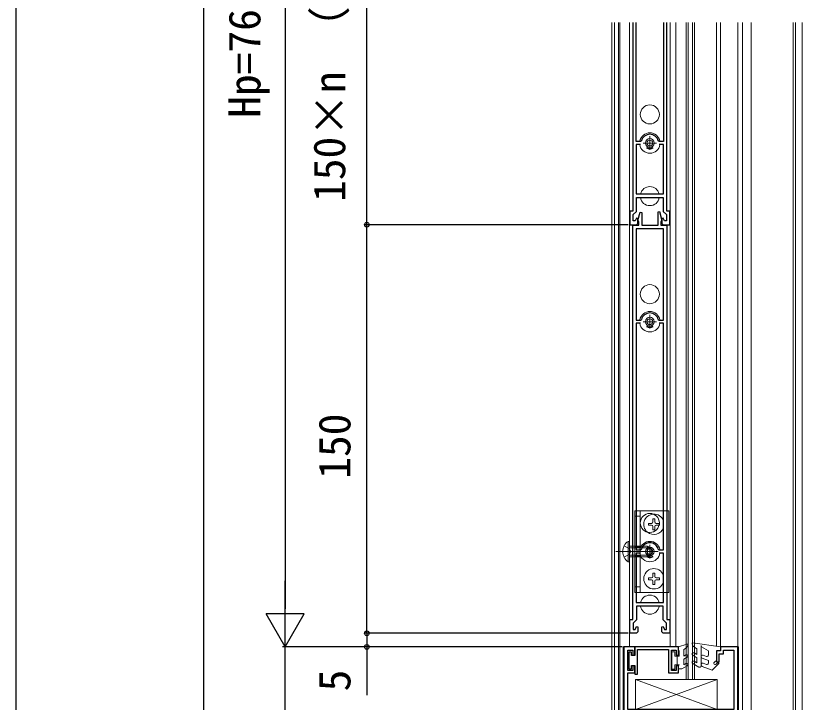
# Model space of a CAD drawing. Units: millimetres, scale not verified. Extents: x -700 to 700, y -1044 to 1037.
# Drawn here: x -700 to -411, y 126.4 to 378.5 of the extents above; entities that cross this region are included whole.
import ezdxf
from ezdxf.enums import TextEntityAlignment as Align

# ---------------------------------------------------------------- set-up
doc = ezdxf.new("R2010")
doc.units = ezdxf.units.MM
doc.header["$LTSCALE"] = 6
for name, color, linetype in [('0-2_YKK_11', 7, 'Continuous'), ('0-7_YKK_D', 6, 'Continuous'), ('0-8_YKK_ZWAK', 7, 'Continuous')]:
    doc.layers.add(name, color=color, linetype=linetype)
doc.layers.add('0-4_YKK_12', color=2, linetype='Continuous', lineweight=18)
doc.layers.add('0-5_YKK_13', color=4, linetype='Continuous', lineweight=18)
doc.styles.add('ＭＳ ゴシック', font='')
doc.styles.get('ＭＳ ゴシック').set_extended_font_data('MS Gothic')

msp = doc.modelspace()

# ---------------------------------------------------------------- linework, layer by layer
at = {"layer": '0-2_YKK_11'}
msp.add_line((-463, 301.523), (-460.7, 301.523), dxfattribs=at)
for points in [[(-473.3, 375.958), (-473.3, 306.723), (-474.3, 306.723), (-474.3, 301.723), (-471.9, 301.723), (-471.4, 302.223), (-471.4, 304.059), (-471.858, 304.171), (-472.4, 303.123), (-473.1, 303.123), (-473.1, 305.423), (-471.9, 306.623), (-471.9, 311.723), (-462.1, 311.723), (-462.1, 306.623), (-460.9, 305.423), (-460.9, 303.123), (-461.6, 303.123), (-462.141, 304.171), (-462.6, 304.059), (-462.6, 302.223), (-462.1, 301.723), (-459.7, 301.723), (-459.7, 306.723), (-460.7, 306.723), (-460.7, 375.958)], [(-470.092, 332.546), (-470.382, 332.323), (-472, 332.323), (-472, 375.958)], [(-462, 375.958), (-462, 332.323), (-463.617, 332.323), (-463.907, 332.546)], [(-470.382, 331.124), (-472, 331.124), (-472, 313.023), (-462, 313.023), (-462, 331.124), (-463.617, 331.124)], [(-460.7, 301.523), (-460.7, 156.723), (-459.7, 156.723), (-459.7, 151.723), (-462.1, 151.723), (-462.6, 152.223), (-462.6, 154.059), (-462.141, 154.171), (-461.6, 153.123), (-460.9, 153.123), (-460.9, 155.423), (-462.1, 156.623), (-462.1, 161.723), (-471.9, 161.723), (-471.9, 156.623), (-473.1, 155.423), (-473.1, 153.123), (-472.4, 153.123), (-471.858, 154.171), (-471.4, 154.059), (-471.4, 152.223), (-471.9, 151.723), (-474.3, 151.723), (-474.3, 156.723), (-473.3, 156.723), (-473.3, 301.523), (-471, 301.523), (-471, 302.823), (-471.2, 303.023), (-471.393, 303.275), (-470.58, 306.338), (-470, 306.262), (-470, 301.523), (-464, 301.523), (-464, 306.487), (-463.477, 306.555), (-462.606, 303.275), (-462.8, 303.023), (-463, 302.823), (-463, 301.523)], [(-462, 266.723), (-462, 300.223), (-472, 300.223), (-472, 266.723), (-470.382, 266.723), (-470.092, 266.946)], [(-463.907, 266.946), (-463.617, 266.723), (-462, 266.723)], [(-470.382, 265.524), (-472, 265.524), (-472, 182.323), (-470.382, 182.323), (-470.092, 182.546)], [(-463.907, 182.546), (-463.617, 182.323), (-462, 182.323), (-462, 265.524), (-463.617, 265.524)], [(-470.382, 181.124), (-472, 181.124), (-472, 163.023), (-462, 163.023), (-462, 181.124), (-463.617, 181.124)], [(-457.8, 123.722), (-467.8, 123.722), (-475.1, 123.722), (-475.1, 137.222), (-472.5, 137.222), (-472.5, 139.722), (-473.3, 139.722), (-473.3, 138.022), (-475.1, 138.022), (-475.1, 145.522), (-473.3, 145.522), (-473.3, 143.722), (-472.5, 143.722), (-472.5, 146.722), (-476.5, 146.722), (-476.5, 28.722), (-478, 28.722), (-478, 27.722)], [(-434.7, 55.854), (-434.7, 146.722), (-441, 146.722), (-441, 145.222), (-442.5, 145.222), (-442.5, 141.222), (-441.5, 141.222), (-441.5, 144.222), (-440, 144.222), (-440, 145.522), (-436.1, 145.522), (-436.1, 123.722), (-458.1, 123.722), (-458.1, 122.522)]]:
    msp.add_lwpolyline(points, dxfattribs=at)
msp.add_lwpolyline([(-456.5, 146.722), (-472.5, 146.722), (-472.5, 143.522), (-473.7, 143.522), (-473.7, 144.822), (-474.7, 144.822), (-474.7, 138.622), (-473.7, 138.622), (-473.7, 139.922), (-472.5, 139.922), (-472.5, 136.722), (-471.5, 136.722), (-471.5, 145.722), (-460.1, 145.722), (-460.1, 137.222), (-456.5, 137.222), (-456.5, 139.722), (-457.3, 139.722), (-457.3, 138.022), (-459.1, 138.022), (-459.1, 145.522), (-457.3, 145.522), (-457.3, 143.722), (-456.5, 143.722)], close=True, dxfattribs=at)
for centre in [(-467, 331.723), (-467, 266.123), (-467, 181.723)]:
    msp.add_arc(centre, 3.2, 14.9005, 165.0995, dxfattribs=at)
at = {"layer": '0-4_YKK_12'}
for p, q in [((-480.994, 375.958), (-480.998, 3.724)), ((-479.997, 375.958), (-480, -2.276)), ((-478.497, 375.958), (-478.5, 6.724)), ((-477.997, 375.958), (-478, 26.723)), ((-474.499, 375.958), (-474.499, 146.723)), ((-459.499, 375.958), (-459.499, 146.723)), ((-457.499, 375.958), (-457.499, 146.723)), ((-453.647, 375.958), (-453.65, 134.722)), ((-452.947, 375.958), (-452.95, 134.722)), ((-451.347, 375.958), (-451.35, 134.722)), ((-450.647, 375.958), (-450.65, 134.722)), ((-442.498, 375.958), (-442.502, 146.976)), ((-440.998, 375.958), (-441.002, 146.723)), ((-434.697, 375.958), (-434.7, 146.723)), ((-432.997, 375.958), (-433, 40.023)), ((-429.8, 97.723), (-429.797, 375.958)), ((-414.301, 97.723), (-414.297, 375.958)), ((-413.498, 97.723), (-413.494, 375.958)), ((-411, 97.723), (-410.997, 375.958)), ((-467, 334.223), (-467, 329.223)), ((-469.5, 331.723), (-464.5, 331.723)), ((-469.5, 266.123), (-464.5, 266.123)), ((-467, 268.623), (-467, 263.623)), ((-467, 184.223), (-467, 179.223)), ((-469.5, 181.723), (-464.5, 181.723)), ((-476.793, 146.723), (-476.786, 28.723)), ((-476.793, 146.723), (-472.499, 146.723)), ((-474.499, 146.723), (-459.499, 146.723)), ((-459.499, 146.723), (-457.499, 146.723)), ((-441.002, 146.723), (-434.4, 146.723)), ((-453.65, 134.722), (-448.65, 134.722))]:
    msp.add_line(p, q, dxfattribs=at)
msp.add_lwpolyline([(-434.4, 146.723), (-434.4, 55.423), (-434.2, 55.023)], dxfattribs=at)
for centre in [(-466.999, 342.223), (-466.999, 276.223), (-466.999, 192.223)]:
    msp.add_circle(centre, 3.5, dxfattribs=at)
for centre, radius, start, end in [((-467, 331.723), 2.25, 237.64791, 302.35209), ((-466.999, 312.223), 3.5, 13.21298, 166.78702), ((-466.999, 312.223), 3.5, 188.21321, 351.78679), ((-467, 266.123), 2.25, 237.64791, 302.35209), ((-467, 181.723), 2.25, 237.64791, 302.35209), ((-466.999, 162.223), 3.5, 13.21298, 166.78702), ((-466.999, 162.223), 3.5, 188.21321, 351.78679)]:
    msp.add_arc(centre, radius, start, end, dxfattribs=at)
at = {"layer": '0-5_YKK_13'}
for p, q in [((-472.499, 166.723), (-472.499, 196.723)), ((-472.499, 196.723), (-459.999, 196.723)), ((-470.499, 166.723), (-470.499, 196.723)), ((-459.999, 166.723), (-459.999, 196.723)), ((-472.499, 194.723), (-470.499, 194.723)), ((-465.849, 193.773), (-465.849, 192.573)), ((-465.849, 193.773), (-465.149, 193.773)), ((-465.149, 193.773), (-465.149, 192.573)), ((-467.549, 192.073), (-466.349, 192.073)), ((-467.549, 192.073), (-467.549, 191.373)), ((-467.549, 191.373), (-466.349, 191.373)), ((-465.849, 190.873), (-465.849, 189.673)), ((-465.149, 190.873), (-465.149, 189.673)), ((-464.649, 192.073), (-463.449, 192.073)), ((-464.649, 191.373), (-463.449, 191.373)), ((-463.449, 192.073), (-463.449, 191.373)), ((-465.849, 189.673), (-465.149, 189.673)), ((-475.008, 185.473), (-474.499, 185.473)), ((-474.499, 185.473), (-474.499, 177.973)), ((-474.499, 183.069), (-466.591, 183.069)), ((-472.499, 183.723), (-470.499, 183.723)), ((-472.499, 183.423), (-470.499, 183.423)), ((-466.499, 183.023), (-467.899, 183.723)), ((-466.499, 183.023), (-466.499, 180.423)), ((-479.499, 181.723), (-463.999, 181.723)), ((-474.499, 180.378), (-466.591, 180.378)), ((-474.499, 179.723), (-467.899, 179.723)), ((-472.499, 180.023), (-470.499, 180.023)), ((-472.499, 179.723), (-470.499, 179.723)), ((-466.499, 180.423), (-467.899, 179.723)), ((-465.849, 173.773), (-465.149, 173.773)), ((-465.849, 173.773), (-465.849, 172.573)), ((-465.149, 173.773), (-465.149, 172.573)), ((-467.549, 172.073), (-467.549, 171.373)), ((-467.549, 172.073), (-466.349, 172.073)), ((-467.549, 171.373), (-466.349, 171.373)), ((-465.849, 170.873), (-465.849, 169.673)), ((-465.149, 170.873), (-465.149, 169.673)), ((-464.649, 172.073), (-463.449, 172.073)), ((-464.649, 171.373), (-463.449, 171.373)), ((-463.449, 172.073), (-463.449, 171.373)), ((-472.499, 168.723), (-470.499, 168.723)), ((-465.849, 169.673), (-465.149, 169.673)), ((-472.499, 166.723), (-459.999, 166.723)), ((-456.5, 146.722), (-453.391, 147.708)), ((-441, 146.722), (-451.156, 148.219)), ((-458.9, 144.922), (-458.9, 138.522)), ((-457.8, 144.922), (-458.9, 144.922)), ((-457.8, 144.922), (-457.8, 143.322)), ((-456.5, 146.722), (-456.5, 145.722)), ((-456.5, 145.722), (-456.2, 145.203)), ((-456.2, 145.203), (-456.2, 143.322)), ((-454.5, 145.722), (-453.531, 146.422)), ((-454.5, 145.722), (-454.5, 143.322)), ((-453.04, 147.272), (-453.531, 146.422)), ((-449.7, 146.022), (-449.7, 143.877)), ((-448.2, 139.722), (-448.2, 147.278)), ((-448.2, 147.278), (-448.042, 146.69)), ((-448.042, 146.69), (-445.5, 145.222)), ((-445.5, 145.222), (-445.5, 143.713)), ((-442.5, 141.722), (-442.5, 145.222)), ((-442.5, 145.222), (-441.701, 145.222)), ((-441, 145.922), (-441, 146.722)), ((-457.8, 143.322), (-456.2, 143.322)), ((-457, 143.322), (-457, 140.122)), ((-454.5, 143.322), (-453.75, 143.755)), ((-453.25, 142.889), (-454.5, 142.168)), ((-454.5, 142.168), (-454.5, 140.181)), ((-449.7, 142.722), (-451.25, 143.617)), ((-450.75, 144.483), (-449.7, 143.877)), ((-449.7, 142.722), (-449.7, 140.877)), ((-447.805, 142.561), (-445.5, 141.722)), ((-447.395, 143.689), (-446.171, 143.244)), ((-445.5, 141.722), (-445.5, 140.728)), ((-442.5, 141.722), (-443.3, 141.122)), ((-457.8, 140.122), (-456.2, 140.122)), ((-457.8, 140.122), (-457.8, 138.522)), ((-456.5, 139.603), (-456.2, 140.122)), ((-456.5, 139.603), (-456.5, 138.622)), ((-453.25, 139.748), (-455.2, 138.622)), ((-454.5, 140.181), (-453.75, 140.614)), ((-448.95, 139.289), (-451.25, 140.617)), ((-450.75, 141.483), (-449.7, 140.877)), ((-447.805, 139.576), (-444.086, 138.222)), ((-447.395, 140.704), (-446.171, 140.258)), ((-441.774, 140.535), (-444.086, 138.222)), ((-442.646, 140.369), (-442.127, 140.888)), ((-458.9, 138.522), (-457.8, 138.522)), ((-456.5, 138.622), (-455.2, 138.622)), ((-442.3, 134.722), (-472.3, 134.722)), ((-472.3, 134.722), (-472.3, 123.722)), ((-442.3, 134.722), (-472.3, 123.722)), ((-472.3, 134.722), (-442.3, 123.722)), ((-442.3, 123.722), (-442.3, 134.722))]:
    msp.add_line(p, q, dxfattribs=at)
for points in [[(-475.008, 185.473), (-475.008, 177.973), (-474.499, 177.973)], [(-476.508, 183.773), (-474.653, 182.868), (-474.044, 181.723)], [(-474.499, 183.723), (-467.899, 183.723), (-467.899, 179.723)], [(-476.508, 179.673), (-474.653, 180.578), (-474.044, 181.723)], [(-451.46, 147.772), (-451.027, 147.022), (-449.7, 146.022)]]:
    msp.add_lwpolyline(points, dxfattribs=at)
for centre, radius in [((-467, 331.723), 1.616), ((-467, 331.723), 1.07), ((-467, 266.123), 1.616), ((-467, 266.123), 1.07), ((-467, 181.723), 1.616), ((-467, 181.723), 1.07)]:
    msp.add_circle(centre, radius, dxfattribs=at)
for centre, radius, start, end in [((-467, 331.723), 3.75, 10.75832, 169.24168), ((-467, 331.723), 3.75, 189.2069, 350.7931), ((-467, 331.723), 2, 234.90037, 305.09963), ((-467, 266.123), 3.75, 10.75832, 169.24168), ((-467, 266.123), 3.75, 189.2069, 350.7931), ((-467, 266.123), 2, 234.90037, 305.09963), ((-465.499, 191.723), 3.75, 93.16111, 230.15278), ((-465.499, 191.723), 3.75, 21.05239, 93.16111), ((-466.349, 192.573), 0.5, 270, 0), ((-466.349, 190.873), 0.5, 0, 90), ((-464.649, 192.573), 0.5, 180, 270), ((-464.649, 190.873), 0.5, 90, 180), ((-465.499, 191.723), 3.75, 230.15278, 338.94761), ((-472.472, 181.723), 4.527, 124.06665, 235.93323), ((-467, 181.723), 3.75, 10.75832, 169.24168), ((-467, 181.723), 3.75, 189.2069, 350.7931), ((-467, 181.723), 2, 234.90037, 305.09963), ((-465.499, 171.723), 3.75, 21.05239, 338.94761), ((-466.349, 172.573), 0.5, 270, 0), ((-466.349, 170.873), 0.5, 0, 90), ((-464.649, 172.573), 0.5, 180, 270), ((-464.649, 170.873), 0.5, 90, 180), ((-453.3, 147.422), 0.3, 329.99576, 107.58989), ((-451.2, 147.922), 0.3, 81.61724, 210.00222), ((-451, 144.05), 0.5, 59.99973, 239.99866), ((-441.701, 145.922), 0.7, 270, 0.00874), ((-453.5, 143.322), 0.5, 299.99999, 119.99999), ((-447.6, 143.125), 0.6, 70.00009, 250.00046), ((-446, 143.713), 0.5, 250.00166, 0.0035), ((-453.5, 140.181), 0.5, 299.99999, 119.99999), ((-451, 141.05), 0.5, 60.0006, 240.00018), ((-448.7, 139.722), 0.5, 240.0003, 0), ((-447.6, 140.14), 0.6, 69.99959, 249.99859), ((-446, 140.728), 0.5, 250.00166, 0.00699), ((-443, 140.722), 0.5, 126.8727, 314.99753), ((-441.95, 140.712), 0.25, 314.98022, 135.01484)]:
    msp.add_arc(centre, radius, start, end, dxfattribs=at)
at = {"layer": '0-7_YKK_D'}
for p, q in [((-630.995, 808.3), (-630.995, -2.277)), ((-600.995, 594.723), (-600.995, 160.722)), ((-570.995, 301.723), (-570.995, 451.723)), ((-475, 301.723), (-571.995, 301.723)), ((-475, 301.723), (-571.995, 301.723)), ((-570.995, 151.723), (-570.995, 301.723)), ((-600.995, 146.722), (-600.995, 170.971)), ((-600.995, 146.722), (-607.995, 158.847)), ((-593.995, 158.847), (-607.995, 158.847)), ((-600.995, 146.722), (-593.995, 158.847)), ((-475, 151.723), (-571.995, 151.723)), ((-475, 151.723), (-571.995, 151.723)), ((-477.2, 146.722), (-601.995, 146.722)), ((-477.2, 146.722), (-601.995, 146.722)), ((-600.995, 26.723), (-600.995, 146.722)), ((-477.2, 146.722), (-571.995, 146.722))]:
    msp.add_line(p, q, dxfattribs=at)
msp.add_lwpolyline([(-570.995, 151.723), (-570.995, 146.722), (-570.995, 129.05)], dxfattribs=at)
for centre in [(-570.995, 301.723), (-570.995, 301.723), (-570.995, 151.723), (-570.995, 151.723), (-570.995, 146.722)]:
    msp.add_circle(centre, 0.85, dxfattribs=at)
at = {"layer": '0-8_YKK_ZWAK'}
msp.add_line((-700, 996.3), (-700, -1043.7), dxfattribs=at)

# ---------------------------------------------------------------- texts
at = {"layer": '0-7_YKK_D', "style": 'ＭＳ ゴシック'}
for s, p in [('150×n （n=3）', (-575.404, 310.087)), ('Hp=762', (-606.586, 340.996)), ('150', (-573.495, 208.451)), ('5', (-573.495, 130.368))]:
    msp.add_text(s, height=11.73, rotation=90, dxfattribs=at).set_placement(p, align=Align.BOTTOM_LEFT)

doc.saveas('drawing.dxf')
